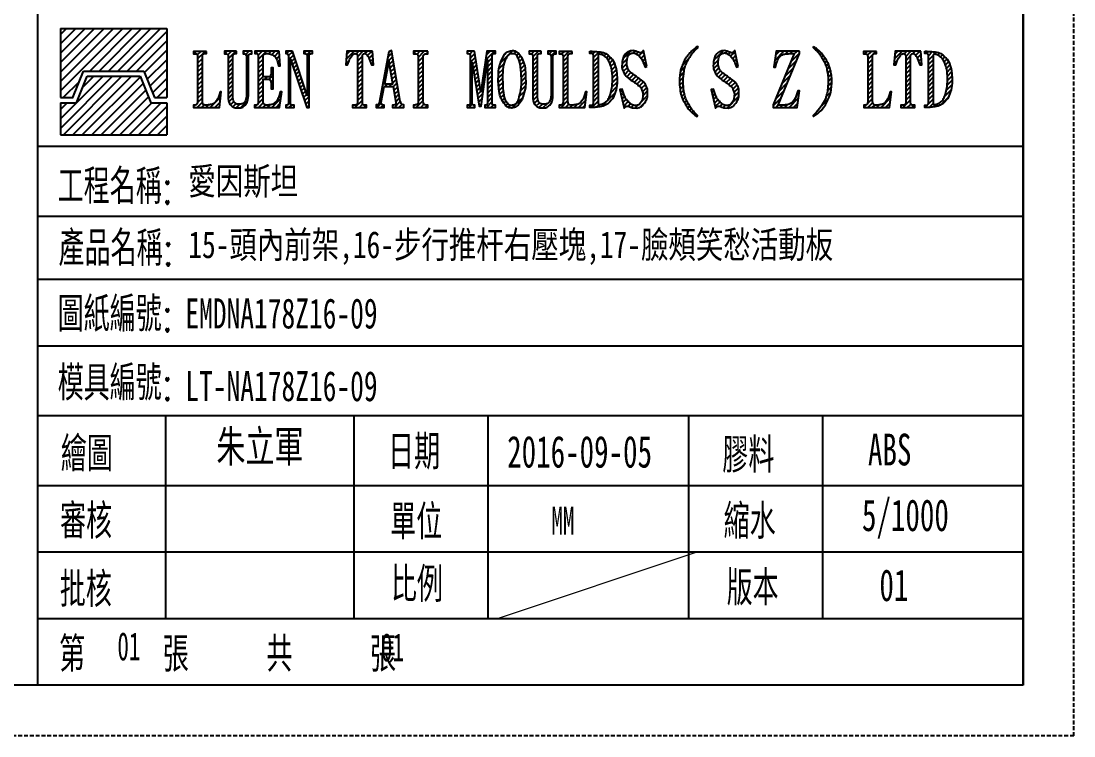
# Model space of a CAD drawing. Header units: inches. Extents: x 169168 to 170394, y -54081 to -53214.
# Drawn here: x 170122.1 to 170393.8, y -54081.2 to -53896.5 of the extents above; entities that cross this region are included whole.
import ezdxf

# ---------------------------------------------------------------- set-up
doc = ezdxf.new("R2010")
doc.units = ezdxf.units.IN
doc.header["$LTSCALE"] = 2
doc.header["$MEASUREMENT"] = 0
doc.linetypes.add('DASHED', pattern=[0.75, 0.5, -0.25])
doc.layers.get('0').update_dxf_attribs({"linetype": 'CONTINUOUS'})
doc.layers.add('A', color=7, linetype='CONTINUOUS')
doc.layers.add('tg', color=7, linetype='CONTINUOUS')
doc.layers.add('dim', color=3, linetype='CONTINUOUS', lineweight=15)
doc.styles.add('ROMANC', font='romanc', dxfattribs={"width": 0.6, "height": 1})
doc.styles.add('ROMANS', font='ROMANS.shx', dxfattribs={"height": 5, "bigfont": 'chineset.shx'})
doc.styles.get("Standard").update_dxf_attribs({"font": 'txt.shx', "width": 0.67})

# ---------------------------------------------------------------- blocks, each defined once
blk = doc.blocks.new('*X1')
at = {"color": 0}
for p, q in [((-246.878, -247.762), (-241.98, -242.864)), ((-246.878, -246.878), (-242.864, -242.864)), ((-246.596, -248.364), (-241.096, -242.864)), ((-245.713, -248.364), (-240.213, -242.864)), ((-244.829, -248.364), (-239.364, -242.899)), ((-244.798, -243.914), (-243.748, -242.864)), ((-243.945, -248.364), (-239.111, -243.531)), ((-243.061, -248.364), (-238.859, -244.162)), ((-246.878, -245.994), (-246.248, -245.364)), ((-242.177, -248.364), (-238.606, -244.793)), ((-241.293, -248.364), (-238.293, -245.364)), ((-240.409, -248.364), (-237.409, -245.364)), ((-239.525, -248.364), (-236.878, -245.717)), ((-238.641, -248.364), (-236.878, -246.6)), ((-237.758, -248.364), (-236.878, -247.484))]:
    blk.add_line(p, q, dxfattribs=at)
blk = doc.blocks.new('*X0')
at = {"color": 0}
for p, q in [((-246.878, -244.226), (-241.016, -238.364)), ((-246.878, -243.342), (-241.9, -238.364)), ((-246.878, -242.458), (-242.784, -238.364)), ((-246.878, -241.574), (-243.668, -238.364)), ((-246.878, -240.691), (-244.551, -238.364)), ((-246.878, -239.807), (-245.435, -238.364)), ((-246.878, -238.923), (-246.319, -238.364)), ((-244.132, -242.364), (-240.132, -238.364)), ((-243.248, -242.364), (-239.248, -238.364)), ((-242.364, -242.364), (-238.364, -238.364)), ((-241.48, -242.364), (-237.48, -238.364)), ((-240.596, -242.364), (-236.878, -238.646)), ((-239.713, -242.364), (-236.878, -239.529)), ((-238.979, -242.515), (-236.878, -240.413)), ((-238.727, -243.146), (-236.878, -241.297)), ((-238.474, -243.777), (-236.878, -242.181)), ((-246.632, -244.864), (-245.106, -243.338)), ((-238.221, -244.409), (-236.878, -243.065)), ((-237.793, -244.864), (-236.878, -243.949)), ((-245.748, -244.864), (-245.695, -244.811)), ((-236.909, -244.864), (-236.878, -244.833))]:
    blk.add_line(p, q, dxfattribs=at)
blk = doc.blocks.new('20051210.083501')
at = {"layer": 'A'}
for p, q in [((0, 0), (0, -12.46)), ((0, 0), (19.17, 0)), ((19.17, 0), (19.17, -12.46)), ((2.23, -12.46), (4.14, -7.67)), ((2.87, -13.42), (4.79, -8.62)), ((4.14, -7.67), (15.02, -7.67)), ((4.79, -8.62), (14.37, -8.62)), ((14.37, -8.62), (16.29, -13.42)), ((15.02, -7.67), (16.94, -12.46)), ((0, -12.46), (2.23, -12.46)), ((16.94, -12.46), (19.17, -12.46)), ((0, -13.42), (2.87, -13.42)), ((0, -13.42), (0, -19.17)), ((16.29, -13.42), (19.17, -13.42)), ((19.17, -13.42), (19.17, -19.17)), ((0, -19.17), (19.17, -19.17))]:
    blk.add_line(p, q, dxfattribs=at)
at = {"layer": 'A', "xscale": 1.916639999999461, "yscale": 1.916639999999916, "zscale": 1.91664}
for name in ['*X0', '*X1']:
    blk.add_blockref(name, (473.18, 456.86), dxfattribs=at)

msp = doc.modelspace()

# ---------------------------------------------------------------- hatches: boundary and pattern name
h = msp.add_hatch()
h.set_pattern_fill('ANSI31', color=256, scale=0.252015, style=0)
h.set_pattern_definition([(45, (210820.47705, -52452.45265), (-0.565789233, 0.565789233), [])])
h.paths.add_polyline_path([(170355.33, -53918.853), (170355.33, -53918.237), (170355.819, -53918.237, 0.2937019), (170356.2, -53917.992, 0), (170356.2, -53917.992, 0.0611975), (170356.254, -53917.82), (170356.254, -53905.334, 0.1750245), (170356.136, -53905.008, 0.31305), (170355.973, -53904.963), (170355.339, -53904.963), (170355.339, -53904.338), (170355.882, -53904.356, -0.0064973), (170357.069, -53904.41, -0.0499872), (170358.882, -53904.7, -0.1195021), (170359.969, -53905.289, -0.0255552), (170361.083, -53906.403), (170361.582, -53907.264), (170361.999, -53908.406, -0.0652171), (170362.189, -53909.258), (170362.189, -53909.258), (170362.352, -53910.29), (170362.388, -53911.296), (170362.388, -53911.296, -0.0544958), (170362.207, -53913.779, 0), (170362.207, -53913.779, -0.0507965), (170361.645, -53915.709, -0.0994446), (170360.54, -53917.385, 0), (170360.54, -53917.385, -0.0820892), (170359.298, -53918.282, 0), (170359.298, -53918.282, -0.0742962), (170358.293, -53918.608, 0), (170358.293, -53918.608, -0.0098365), (170356.933, -53918.808, -0.0414633), (170355.882, -53918.853)])
h.paths.add_polyline_path([(170357.493, -53905.433), (170357.493, -53917.735, 0.1084649), (170357.558, -53918.033, 0), (170357.558, -53918.033, 0.3983232), (170357.668, -53918.077), (170357.908, -53918.07, 0.0763618), (170358.579, -53917.946, 0), (170358.579, -53917.946, 0.089624), (170359.482, -53917.436, 0), (170359.482, -53917.436, 0.0989952), (170360.197, -53916.554, 0.0470821), (170360.663, -53915.417, 0.0375978), (170361.035, -53913.755, 0), (170361.035, -53913.755, 0.0259589), (170361.166, -53912.348, 0), (170361.166, -53912.348, 0.0205474), (170361.166, -53910.628, 0.0331816), (170361.006, -53909.141, 0), (170361.006, -53909.141, 0.0397704), (170360.685, -53907.902, 0), (170360.685, -53907.902, 0.0390929), (170360.24, -53906.882, 0), (170360.24, -53906.882, 0.0785078), (170359.461, -53905.847, 0), (170359.461, -53905.847, 0.0940735), (170358.528, -53905.234, 0), (170358.528, -53905.234, 0.1004309), (170357.893, -53905.111, 0), (170357.893, -53905.111, 0.0772307), (170357.58, -53905.162), (170357.514, -53905.271)], flags=16)
h.paths.add_polyline_path([(170339.549, -53904.363), (170339.549, -53904.975), (170339.993, -53904.975, -0.4471104), (170340.605, -53905.658), (170340.605, -53917.511, -0.3629609), (170339.993, -53918.243), (170339.573, -53918.243), (170339.573, -53918.855), (170346.22, -53918.855), (170346.7, -53914.86), (170346.388, -53914.86), (170346.148, -53915.712, -0.1151305), (170345.116, -53917.583, -0.1470783), (170344.444, -53917.991, -0.0200187), (170343.448, -53918.207, -0.0920225), (170342.249, -53918.195), (170341.973, -53917.955), (170341.829, -53917.319), (170341.829, -53915.867), (170341.829, -53905.615, -0.1486596), (170341.971, -53905.147, -0.2444346), (170342.31, -53904.962), (170342.891, -53904.962), (170342.891, -53904.363)])
h.paths.add_polyline_path([(170326.478, -53920.955), (170326.603, -53921.169), (170326.841, -53921.02), (170327.657, -53920.46, 0.0700903), (170328.08, -53920.073), (170328.563, -53919.632), (170329.182, -53918.893), (170329.671, -53918.184), (170329.671, -53918.184, 0.0489267), (170330.04, -53917.517, -0.0112917), (170330.642, -53916.206), (170330.88, -53915.492, 0.0452148), (170331.148, -53914.354, 0.0194511), (170331.321, -53912.668, 0.0381497), (170331.303, -53911.297, 0), (170331.303, -53911.297, 0.0187929), (170331.119, -53909.85, 0), (170331.119, -53909.85, 0.0471864), (170330.69, -53908.229, 0), (170330.69, -53908.229, 0.0282667), (170330.159, -53907.008, 0), (170330.159, -53907.008, 0.0441271), (170329.385, -53905.757, 0.0213392), (170328.426, -53904.583, 0.0597799), (170327.353, -53903.636, 0.0000522), (170326.606, -53903.12), (170326.48, -53903.349), (170326.69, -53903.542, -0.0146115), (170327.25, -53904.088, 0), (170327.25, -53904.088, -0.0089534), (170327.735, -53904.607, 0), (170327.735, -53904.607, -0.0238855), (170328.196, -53905.17, -0.0123206), (170328.691, -53905.874, 0), (170328.691, -53905.874, -0.0281505), (170329.21, -53906.755, -0.0165965), (170329.716, -53907.821, 0), (170329.716, -53907.821, -0.0665241), (170330.078, -53909.094, 0.0184753), (170330.225, -53909.897, 0), (170330.225, -53909.897, -0.0507901), (170330.293, -53910.481), (170330.368, -53911.184, -0.0444565), (170330.392, -53912.572, -0.0008859), (170330.29, -53913.949, -0.0557862), (170329.987, -53915.557, 0.0089738), (170329.748, -53916.385), (170329.415, -53917.154), (170328.664, -53918.435), (170328.193, -53919.108), (170327.371, -53920.073)])
h.paths.add_polyline_path([(170347.37, -53907.883), (170347.682, -53904.348), (170354.31, -53904.348), (170354.571, -53907.873), (170354.079, -53907.873), (170353.446, -53906.256, 0.0956872), (170352.944, -53905.362, 0), (170352.944, -53905.362, 0.0984077), (170352.502, -53905.01, 0.2621702), (170351.96, -53905.03, 0), (170351.96, -53905.03, 0.2609355), (170351.679, -53905.533, 0), (170351.679, -53905.533), (170351.679, -53917.695, 0.1320932), (170351.739, -53918.036, 0.2912007), (170352.07, -53918.247), (170352.783, -53918.247), (170352.783, -53918.86), (170349.148, -53918.86), (170349.148, -53918.247), (170349.831, -53918.247, 0.1278797), (170350.293, -53918.106, 0), (170350.293, -53918.106, 0.2609355), (170350.433, -53917.855), (170350.433, -53905.593), (170350.383, -53905.251), (170350.192, -53905.051), (170349.971, -53904.98, 0.2119014), (170349.76, -53904.95, 0.1524638), (170349.037, -53905.422, 0.0886389), (170348.234, -53906.848), (170347.872, -53907.883)])
h.paths.add_polyline_path([(170316.165, -53918.14), (170316.165, -53918.844), (170322.368, -53918.844), (170322.992, -53914.545), (170322.554, -53914.545), (170322.158, -53915.824, -0.078387), (170321.664, -53916.828, 0), (170321.664, -53916.828, -0.0405768), (170320.975, -53917.654), (170320.538, -53917.913, -0.1243815), (170319.607, -53918.189, 0), (170319.607, -53918.189, 0.0324642), (170319.145, -53918.237), (170317.51, -53918.237), (170322.983, -53904.957), (170322.983, -53904.326), (170316.943, -53904.326), (170316.344, -53908.415), (170316.773, -53908.415), (170317.064, -53907.451, -0.0647548), (170317.688, -53906.067, -0.1575087), (170318.676, -53905.225, -0.0914417), (170319.809, -53904.982, 0.0106211), (170320.295, -53904.957), (170321.623, -53904.957)])
h.paths.add_polyline_path([(170292.013, -53911.902, 0.0315123), (170292.157, -53914.141, 0.0402062), (170292.518, -53915.854, 0), (170292.518, -53915.854, 0.0623728), (170293.21, -53917.432, -0.0031537), (170293.973, -53918.732, 0.0650154), (170294.654, -53919.62, 0.0004545), (170295.215, -53920.181, 0.066774), (170296.276, -53920.99, -0.0041036), (170296.566, -53921.158), (170296.688, -53920.948), (170296.435, -53920.7), (170295.795, -53920.031, -0.043122), (170295.042, -53919.096, -0.0144025), (170294.411, -53918.096, 0), (170294.411, -53918.096, -0.0174648), (170293.789, -53916.955, -0.0539346), (170293.551, -53916.315, 0), (170293.551, -53916.315, 0.031882), (170293.406, -53915.866), (170293.214, -53915.006, -0.0371427), (170293.06, -53913.949, 0), (170293.06, -53913.949, 0.0047038), (170292.967, -53912.785, -0.0465851), (170292.971, -53911.467, 0), (170292.971, -53911.467, -0.0007597), (170293.093, -53910.233, -0.0351514), (170293.336, -53908.816, 0), (170293.336, -53908.816, -0.0239146), (170293.673, -53907.68, -0.0614674), (170294.229, -53906.554, 0), (170294.229, -53906.554, 0.0140719), (170294.818, -53905.6, -0.068346), (170295.673, -53904.501, 0), (170295.673, -53904.501, 0.0243719), (170296.174, -53903.964, -0.0490829), (170296.707, -53903.445, 0.0301326), (170296.813, -53903.349), (170296.688, -53903.118), (170296.249, -53903.412, 0.0494384), (170295.128, -53904.336, 0), (170295.128, -53904.336, 0.0177696), (170294.29, -53905.241, 0.042056), (170293.671, -53906.095, 0.0470099), (170292.498, -53908.529, 0.0754491), (170292.219, -53909.87), (170292.219, -53909.87), (170292.116, -53910.541, 0.0385372), (170292.013, -53911.902, 0)])
h.paths.add_polyline_path([(170300.23, -53914.257), (170301.338, -53918.996), (170301.568, -53918.765, -0.1357493), (170302.03, -53918.503, 0), (170302.03, -53918.503, -0.2278345), (170302.63, -53918.626, 0.135743), (170303.245, -53918.872, 0), (170303.245, -53918.872, -0.0672556), (170303.676, -53918.98), (170304.584, -53919.011), (170305.168, -53918.888, 0.1526658), (170305.938, -53918.457, 0.0586811), (170307.014, -53917.011, 0), (170307.014, -53917.011, 0.1413241), (170307.322, -53915.765), (170307.368, -53914.857), (170307.368, -53914.857, 0.0934362), (170307.23, -53913.842, 0), (170307.23, -53913.842, 0.0736867), (170306.645, -53912.688, 0), (170306.645, -53912.688, 0.101128), (170305.414, -53911.534, -0.036431), (170304.368, -53910.78, 0.0378749), (170303.23, -53909.965, 0), (170303.23, -53909.965, -0.105904), (170302.676, -53909.442, -0.0243212), (170302.276, -53908.796, -0.0885428), (170302.061, -53908.165, 0), (170302.061, -53908.165, -0.0445383), (170301.999, -53907.196, 0), (170301.999, -53907.196, -0.0555732), (170302.168, -53905.965, -0.153171), (170302.661, -53905.165, 0), (170302.661, -53905.165, -0.1349704), (170303.399, -53904.811, 0), (170303.399, -53904.811, -0.1850459), (170304.291, -53904.981, 0.0194675), (170304.999, -53905.381), (170305.538, -53905.965, -0.0923633), (170306.107, -53906.873, 0), (170306.107, -53906.873, -0.0080312), (170306.691, -53908.427), (170307.184, -53908.319), (170306.338, -53904.181), (170306.122, -53904.442, -0.2747762), (170305.353, -53904.719, -0.0854284), (170304.661, -53904.458, 0.1752427), (170303.261, -53904.196, 0), (170303.261, -53904.196, 0.1106125), (170301.999, -53904.704, 0), (170301.999, -53904.704, 0.1819994), (170301.015, -53906.119, 0.0535258), (170300.738, -53908.073, 0), (170300.738, -53908.073, 0.1300031), (170301.107, -53909.688, 0), (170301.107, -53909.688, 0.0775644), (170302.122, -53911.057, 0), (170302.122, -53911.057, 0.0682662), (170303.399, -53912.011, -0.0563125), (170304.568, -53912.842, 0.0033658), (170305.491, -53913.657, 0), (170305.491, -53913.657, -0.1932925), (170305.861, -53914.38), (170306.045, -53914.811, -0.1577109), (170306.138, -53915.811), (170306.061, -53916.688), (170305.768, -53917.334), (170305.276, -53917.996, -0.2441194), (170304.738, -53918.257), (170304.43, -53918.349), (170303.984, -53918.319, -0.1667011), (170302.999, -53917.903, -0.0146364), (170302.107, -53917.057, 0), (170302.107, -53917.057, -0.1187079), (170301.415, -53915.919), (170300.769, -53914.165)])
h.paths.add_polyline_path([(170268.856, -53918.853), (170269.409, -53918.853, 0.0414633), (170270.46, -53918.808, 0.0098365), (170271.819, -53918.608, 0.0742962), (170272.825, -53918.282, 0.0820891), (170274.066, -53917.385, 0.0994446), (170275.172, -53915.709, 0.0507965), (170275.733, -53913.779, 0.0544958), (170275.915, -53911.296), (170275.878, -53910.29), (170275.715, -53909.258, 0.0652171), (170275.525, -53908.406), (170275.108, -53907.264), (170274.61, -53906.403, 0.0255552), (170273.495, -53905.289, 0.1195021), (170272.408, -53904.7, 0.0499872), (170270.596, -53904.41, 0.0064973), (170269.409, -53904.356), (170268.865, -53904.338), (170268.865, -53904.963), (170269.5, -53904.963, -0.31305), (170269.663, -53905.008, -0.1750245), (170269.78, -53905.334), (170269.78, -53917.82, -0.0611975), (170269.726, -53917.992, -0.2937019), (170269.346, -53918.237), (170268.856, -53918.237)])
h.paths.add_polyline_path([(170260.926, -53904.363), (170260.926, -53904.975), (170261.37, -53904.975, -0.4471104), (170261.982, -53905.658), (170261.982, -53917.511, -0.3629609), (170261.37, -53918.243), (170260.95, -53918.243), (170260.95, -53918.855), (170267.596, -53918.855), (170268.076, -53914.86), (170267.764, -53914.86), (170267.525, -53915.712, -0.1151305), (170266.493, -53917.583, -0.1470783), (170265.821, -53917.991, -0.0200187), (170264.825, -53918.207, -0.0920225), (170263.626, -53918.195), (170263.35, -53917.955), (170263.206, -53917.319), (170263.206, -53915.867), (170263.206, -53905.615, 0), (170263.206, -53905.615, -0.1486596), (170263.348, -53905.147, 0), (170263.348, -53905.147, -0.2444346), (170263.687, -53904.962), (170264.267, -53904.962), (170264.267, -53904.363)])
h.paths.add_polyline_path([(170271.019, -53905.433), (170271.019, -53917.735, 0.1084649), (170271.085, -53918.033, 0.3983232), (170271.194, -53918.077), (170271.435, -53918.07, 0.0763618), (170272.105, -53917.946, 0), (170272.105, -53917.946, 0.089624), (170273.009, -53917.436, 0), (170273.009, -53917.436, 0.0989952), (170273.723, -53916.554, 0.0470821), (170274.19, -53915.417, 0.0375978), (170274.561, -53913.755, 0), (170274.561, -53913.755, 0.0259589), (170274.693, -53912.348, 0), (170274.693, -53912.348, 0.0205474), (170274.693, -53910.628, 0.0331816), (170274.532, -53909.141, 0.0397704), (170274.212, -53907.902, 0), (170274.212, -53907.902, 0.0390929), (170273.767, -53906.882, 0.0785078), (170272.987, -53905.847, 0), (170272.987, -53905.847, 0.0940735), (170272.054, -53905.234, 0.1004309), (170271.42, -53905.111, 0), (170271.42, -53905.111, 0.0772307), (170271.107, -53905.162), (170271.041, -53905.271)], flags=16)
h.paths.add_polyline_path([(170245.205, -53912.156), (170245.268, -53912.835), (170245.396, -53914.024), (170245.587, -53915.234, 0.1114199), (170246.138, -53916.911, 0.0496859), (170247.306, -53918.481, 0.186465), (170248.282, -53918.969), (170248.728, -53919.012, 0.0375207), (170249.619, -53918.757, 0.1534797), (170250.553, -53918.036), (170250.553, -53918.036), (170251.381, -53916.847, 0.0128615), (170252.103, -53914.364, 0.0754903), (170252.336, -53912.177, 0.0019683), (170252.188, -53909.1, 0), (170252.188, -53909.1, 0.0822677), (170251.763, -53907.168), (170251.254, -53905.895), (170250.575, -53904.94), (170249.726, -53904.367, 0.2029711), (170248.94, -53904.176, 0.019715), (170247.9, -53904.388, 0), (170247.9, -53904.388, 0.1971419), (170246.881, -53905.131, 0.0532198), (170245.778, -53907.444, 0), (170245.778, -53907.444, 0.0768728), (170245.268, -53910.161), (170245.268, -53910.161)])
h.paths.add_polyline_path([(170237.23, -53918.24), (170237.23, -53918.853), (170239.194, -53918.853), (170239.194, -53918.246), (170238.855, -53918.246, -0.236068), (170238.548, -53918.092, 0), (170238.548, -53918.092, -0.1778629), (170238.483, -53917.874, 0), (170238.483, -53917.874, 0.0731766), (170238.466, -53917.682), (170238.466, -53907.22), (170240.31, -53918.538), (170240.813, -53918.538), (170242.466, -53906.523), (170242.466, -53917.729, 0), (170242.466, -53917.729, -0.1813346), (170242.302, -53918.166), (170242.127, -53918.221), (170241.963, -53918.232), (170241.776, -53918.232), (170241.776, -53918.845), (170244.545, -53918.845), (170244.545, -53918.232), (170244.02, -53918.232, -0.2703491), (170243.757, -53918.079, -0.1661539), (170243.692, -53917.729), (170243.692, -53905.516, -0.2754595), (170244.031, -53904.947), (170244.556, -53904.947), (170244.556, -53904.334), (170242.269, -53904.334), (170240.737, -53914.851), (170239.074, -53904.342), (170237.235, -53904.342), (170237.235, -53904.961), (170237.574, -53904.961, -0.2042261), (170237.908, -53905.103, -0.2004412), (170237.974, -53905.273, 0.0488454), (170237.99, -53905.502), (170237.99, -53917.693, -0.1282881), (170237.892, -53918.071, -0.2763778), (170237.596, -53918.24)])
h.paths.add_polyline_path([(170246.45, -53911.197, 0.0107728), (170246.504, -53913.341, 0), (170246.504, -53913.341, 0.0226526), (170246.72, -53915.683, 0.0660072), (170247.008, -53916.727, 0), (170247.008, -53916.727, 0.0545447), (170247.603, -53917.79, 0), (170247.603, -53917.79, 0.2164164), (170248.503, -53918.313, 0), (170248.503, -53918.313, 0.1433054), (170249.368, -53918.15, 0), (170249.368, -53918.15, 0.1933289), (170250.251, -53917.142, 0), (170250.251, -53917.142, 0.0342724), (170250.845, -53914.98, 0), (170250.845, -53914.98, 0.0520414), (170251.116, -53912.17), (170251.098, -53909.954), (170250.791, -53907.612), (170250.395, -53906.207, -0.0180621), (170249.909, -53905.36, 0.2109706), (170249.476, -53905.018, 0), (170249.476, -53905.018, 0.0423726), (170248.738, -53904.892, 0.2013091), (170248.125, -53905.09, 0.0679648), (170247.567, -53905.721, 0.0561857), (170247.008, -53906.802, 0.0807476), (170246.54, -53909.071), (170246.45, -53911.197)], flags=16)
h.paths.add_polyline_path([(170253.201, -53904.343), (170253.201, -53904.967), (170253.606, -53904.967, -0.4453624), (170254.127, -53905.545), (170254.127, -53916.09, 0.1272962), (170254.647, -53918.101, 0.0960143), (170254.814, -53918.301, -0.0247325), (170255.187, -53918.635), (170255.727, -53918.885, 0.1076234), (170256.157, -53918.982), (170256.954, -53918.995, 0.1445312), (170257.88, -53918.738, 0.0767167), (170258.715, -53918.018, 0.1475227), (170259.223, -53916.861, -0.0034333), (170259.351, -53915.859), (170259.351, -53905.584, -0.3258682), (170259.801, -53904.967), (170260.212, -53904.967), (170260.212, -53904.35), (170257.995, -53904.35), (170257.995, -53904.967), (170258.342, -53904.967, -0.2211811), (170258.619, -53905.095, 0), (170258.619, -53905.095, -0.1386424), (170258.831, -53905.564, 0), (170258.831, -53905.564, -0.0291948), (170258.856, -53905.847, 0), (170258.856, -53905.847), (170258.856, -53915.807, -0.096528), (170258.612, -53917.06, -0.1769594), (170257.944, -53917.799, 0), (170257.944, -53917.799, -0.0838676), (170257.436, -53917.967, 0), (170257.436, -53917.967, -0.0420431), (170256.761, -53918.011, -0.1259814), (170256.177, -53917.851, 0), (170256.177, -53917.851, -0.0862317), (170255.695, -53917.452, 0), (170255.695, -53917.452, -0.130353), (170255.528, -53917.105), (170255.418, -53916.765), (170255.354, -53916.109), (170255.354, -53905.481, -0.403205), (170255.855, -53904.96), (170256.286, -53904.96), (170256.286, -53904.343)])
h.paths.add_polyline_path([(170213.694, -53918.856), (170213.694, -53918.207), (170213.963, -53918.207, 0.0880206), (170214.343, -53918.033, 0), (170214.343, -53918.033, 0.1981024), (170214.517, -53917.764), (170216.97, -53904.518), (170217.651, -53904.166), (170219.946, -53917.352, -0.0340023), (170220.168, -53917.827, 0.3099246), (170220.722, -53918.207), (170220.864, -53918.207), (170220.864, -53918.856), (170217.92, -53918.856), (170217.92, -53918.223), (170218.173, -53918.223), (170218.585, -53918.159), (170218.743, -53917.985, 0.117222), (170218.775, -53917.526), (170218.094, -53913.426), (170215.767, -53913.426), (170215.039, -53917.526, 0.1828166), (170215.087, -53917.922, 0), (170215.087, -53917.922, 0.2793781), (170215.609, -53918.238), (170215.799, -53918.238), (170215.799, -53918.856)])
h.paths.add_polyline_path([(170215.888, -53912.785), (170216.96, -53906.835), (170217.994, -53912.785)], flags=16)
h.paths.add_polyline_path([(170223.35, -53904.353), (170223.35, -53904.966), (170223.704, -53904.966), (170223.704, -53904.966, -0.1151205), (170224.411, -53905.131), (170224.505, -53905.308), (170224.576, -53905.662), (170224.576, -53917.344, -0.165023), (170224.352, -53918.004, 0), (170224.352, -53918.004, -0.196744), (170224.069, -53918.169, 0.0151159), (170223.657, -53918.24), (170223.35, -53918.24), (170223.35, -53918.864), (170227.052, -53918.864), (170227.052, -53918.228), (170226.721, -53918.228, -0.1510207), (170226.073, -53918.027, -0.2299796), (170225.932, -53917.78), (170225.826, -53917.426, -0.1303355), (170225.814, -53917.061), (170225.814, -53905.791, -0.23248), (170226.156, -53905.096, -0.2001016), (170226.639, -53904.966), (170227.029, -53904.966), (170227.029, -53904.353)])
h.paths.add_polyline_path([(170190.376, -53918.852), (170192.521, -53918.852), (170192.521, -53918.238), (170192.014, -53918.238, -0.3152222), (170191.659, -53917.99, -0.090974), (170191.609, -53917.69), (170191.609, -53906.357), (170195.838, -53918.852), (170196.396, -53918.852), (170196.396, -53905.596, -0.1765617), (170196.593, -53905.054, -0.2069332), (170196.735, -53904.983, 0.0522334), (170196.893, -53904.957), (170197.258, -53904.957), (170197.258, -53904.349), (170195.042, -53904.349), (170195.042, -53904.952), (170195.397, -53904.952, -0.1748169), (170195.706, -53905.064, -0.196301), (170195.863, -53905.358, 0.0208197), (170195.899, -53905.601), (170195.899, -53915.774), (170192.161, -53904.344), (170190.376, -53904.344), (170190.376, -53904.881), (170190.473, -53904.881, -0.296966), (170191.026, -53905.241, -0.1129405), (170191.117, -53905.713), (170191.117, -53917.65, -0.139346), (170190.98, -53918.132, -0.2178389), (170190.873, -53918.203, 0.0242396), (170190.681, -53918.243), (170190.376, -53918.243)])
h.paths.add_polyline_path([(170205.845, -53907.883), (170206.157, -53904.348), (170212.785, -53904.348), (170213.046, -53907.873), (170212.554, -53907.873), (170211.921, -53906.256, 0.0956872), (170211.419, -53905.362, 0.0984077), (170210.977, -53905.01, 0.2621702), (170210.435, -53905.03, 0), (170210.435, -53905.03, 0.2609355), (170210.154, -53905.533), (170210.154, -53917.695, 0.1320932), (170210.214, -53918.036, 0), (170210.214, -53918.036, 0.2912007), (170210.545, -53918.247), (170211.259, -53918.247), (170211.259, -53918.86), (170207.623, -53918.86), (170207.623, -53918.247), (170208.306, -53918.247, 0.1278797), (170208.768, -53918.106, 0), (170208.768, -53918.106, 0.2609355), (170208.908, -53917.855), (170208.908, -53905.593), (170208.858, -53905.251), (170208.667, -53905.051), (170208.447, -53904.98, 0.2119014), (170208.236, -53904.95, 0.1524638), (170207.513, -53905.422, 0.0886389), (170206.709, -53906.848), (170206.348, -53907.883)])
h.paths.add_polyline_path([(170276.651, -53914.257), (170277.759, -53918.996), (170277.99, -53918.765, -0.1357493), (170278.451, -53918.503, -0.2278345), (170279.051, -53918.626, 0.135743), (170279.666, -53918.872, -0.0672556), (170280.097, -53918.98), (170281.005, -53919.011), (170281.589, -53918.888, 0.1526658), (170282.359, -53918.457, 0.0586811), (170283.436, -53917.011, 0), (170283.436, -53917.011, 0.1413241), (170283.743, -53915.765), (170283.789, -53914.857, 0.0934362), (170283.651, -53913.842, 0.0736867), (170283.066, -53912.688, 0), (170283.066, -53912.688, 0.101128), (170281.836, -53911.534, -0.036431), (170280.789, -53910.78, 0.0378749), (170279.651, -53909.965, -0.105904), (170279.097, -53909.442, 0), (170279.097, -53909.442, -0.0243212), (170278.697, -53908.796, -0.0885428), (170278.482, -53908.165, 0), (170278.482, -53908.165, -0.0445383), (170278.42, -53907.196, 0), (170278.42, -53907.196, -0.0555732), (170278.59, -53905.965, 0), (170278.59, -53905.965, -0.153171), (170279.082, -53905.165, 0), (170279.082, -53905.165, -0.1349704), (170279.82, -53904.811, 0), (170279.82, -53904.811, -0.1850459), (170280.713, -53904.981, 0.0194675), (170281.42, -53905.381), (170281.959, -53905.965), (170281.959, -53905.965, -0.0923633), (170282.528, -53906.873, -0.0080312), (170283.112, -53908.427), (170283.605, -53908.319), (170282.759, -53904.181), (170282.543, -53904.442, -0.2747762), (170281.774, -53904.719, -0.0854284), (170281.082, -53904.458, 0.1752427), (170279.682, -53904.196, 0.1106125), (170278.42, -53904.704, 0), (170278.42, -53904.704, 0.1819994), (170277.436, -53906.119, 0.0535258), (170277.159, -53908.073, 0.1300031), (170277.528, -53909.688, 0), (170277.528, -53909.688, 0.0775644), (170278.543, -53911.057, 0), (170278.543, -53911.057, 0.0682662), (170279.82, -53912.011, -0.0563125), (170280.989, -53912.842, 0.0033658), (170281.913, -53913.657, -0.1932925), (170282.282, -53914.38), (170282.466, -53914.811, -0.1577109), (170282.559, -53915.811), (170282.482, -53916.688), (170282.189, -53917.334), (170281.697, -53917.996, -0.2441194), (170281.159, -53918.257), (170280.851, -53918.349), (170280.405, -53918.319, -0.1667011), (170279.42, -53917.903, -0.0146364), (170278.528, -53917.057, 0), (170278.528, -53917.057, -0.1187079), (170277.836, -53915.919), (170277.19, -53914.165)])
h.paths.add_polyline_path([(170174.58, -53904.343), (170174.58, -53904.967), (170174.985, -53904.967, -0.4453624), (170175.506, -53905.545), (170175.506, -53916.09, 0.1272962), (170176.026, -53918.101, 0), (170176.026, -53918.101, 0.0960143), (170176.193, -53918.301, -0.0247325), (170176.566, -53918.635), (170177.106, -53918.885, 0.1076234), (170177.536, -53918.982), (170178.333, -53918.995), (170178.333, -53918.995, 0.1445312), (170179.258, -53918.738, 0.0767167), (170180.094, -53918.018, 0.1475227), (170180.601, -53916.861, 0), (170180.601, -53916.861, -0.0034333), (170180.73, -53915.859), (170180.73, -53905.584, -0.3258682), (170181.18, -53904.967), (170181.591, -53904.967), (170181.591, -53904.35), (170179.374, -53904.35), (170179.374, -53904.967), (170179.721, -53904.967, -0.2211811), (170179.997, -53905.095, -0.1386424), (170180.21, -53905.564, 0), (170180.21, -53905.564, -0.0291948), (170180.235, -53905.847), (170180.235, -53915.807, -0.096528), (170179.991, -53917.06, 0), (170179.991, -53917.06, -0.1769594), (170179.323, -53917.799, 0), (170179.323, -53917.799, -0.0838676), (170178.815, -53917.967, 0), (170178.815, -53917.967, -0.0420431), (170178.14, -53918.011, -0.1259814), (170177.556, -53917.851, 0), (170177.556, -53917.851, -0.0862317), (170177.074, -53917.452, 0), (170177.074, -53917.452, -0.130353), (170176.907, -53917.105), (170176.797, -53916.765), (170176.733, -53916.109), (170176.733, -53905.481, -0.403205), (170177.234, -53904.96), (170177.665, -53904.96), (170177.665, -53904.343)])
h.paths.add_polyline_path([(170166.578, -53904.363), (170166.578, -53904.975), (170167.022, -53904.975, -0.4471104), (170167.633, -53905.658), (170167.633, -53917.511, -0.3629609), (170167.022, -53918.243), (170166.602, -53918.243), (170166.602, -53918.855), (170173.248, -53918.855), (170173.728, -53914.86), (170173.416, -53914.86), (170173.176, -53915.712), (170173.176, -53915.712, -0.1151305), (170172.144, -53917.583, -0.1470783), (170171.472, -53917.991, -0.0200187), (170170.477, -53918.207, -0.0920225), (170169.277, -53918.195), (170169.001, -53917.955), (170168.857, -53917.319), (170168.857, -53915.867), (170168.857, -53905.615, -0.1486596), (170168.999, -53905.147, -0.2444346), (170169.338, -53904.962), (170169.919, -53904.962), (170169.919, -53904.363)])
h.paths.add_polyline_path([(170182.319, -53918.851), (170182.319, -53918.24), (170182.824, -53918.24, -0.0697377), (170183.035, -53918.135, 0), (170183.035, -53918.135, 0.2346711), (170183.204, -53917.966, 0), (170183.204, -53917.966, 0.0812777), (170183.298, -53917.387, 0), (170183.298, -53917.387), (170183.298, -53905.656, 0), (170183.298, -53905.656, 0.0911807), (170183.246, -53905.266, 0), (170183.246, -53905.266, 0.3243613), (170182.824, -53904.961), (170182.372, -53904.961), (170182.372, -53904.35), (170188.711, -53904.35), (170188.974, -53908.099), (170188.521, -53908.099), (170188.216, -53907.036, 0.127245), (170187.7, -53905.877, 0.1044537), (170186.973, -53905.277, 0), (170186.973, -53905.277, 0.104851), (170185.847, -53904.961, 0), (170185.847, -53904.961, 0.0655863), (170185.057, -53905.014, 0.3574663), (170184.53, -53905.656), (170184.53, -53910.974), (170185.931, -53910.974, 0.2828165), (170186.352, -53910.774, 0), (170186.352, -53910.774, 0.145032), (170186.605, -53909.921), (170186.605, -53908.657), (170187.121, -53908.657), (170187.121, -53914.081), (170186.605, -53914.081), (170186.605, -53912.975), (170186.584, -53912.596), (170186.51, -53912.196, 0.4453624), (170185.941, -53911.564), (170184.53, -53911.564), (170184.53, -53917.177, -0.0118619), (170184.583, -53917.608, 0.306736), (170185.046, -53918.166, 0), (170185.046, -53918.166, 0.1268605), (170186.089, -53918.198, -0.0157214), (170186.689, -53918.082, 0.1183441), (170187.321, -53917.819, 0), (170187.321, -53917.819, 0.0973563), (170188.227, -53916.84, 0), (170188.227, -53916.84, 0.0700144), (170188.669, -53915.829), (170188.943, -53914.849), (170189.406, -53914.849), (170188.785, -53918.851)])

# ---------------------------------------------------------------- linework, layer by layer
for points in [[(170216.97, -53904.518), (170214.517, -53917.764, -0.1981024), (170214.343, -53918.033, -0.0880206), (170213.963, -53918.207), (170213.694, -53918.207), (170213.694, -53918.856), (170215.799, -53918.856), (170215.799, -53918.238), (170215.609, -53918.238, -0.2793781), (170215.087, -53917.922, -0.1828166), (170215.039, -53917.526), (170215.767, -53913.426), (170218.094, -53913.426), (170218.775, -53917.526, -0.117222), (170218.743, -53917.985), (170218.585, -53918.159), (170218.173, -53918.223), (170217.92, -53918.223), (170217.92, -53918.856), (170220.864, -53918.856), (170220.864, -53918.207), (170220.722, -53918.207, -0.3099246), (170220.168, -53917.827, 0.0340023), (170219.946, -53917.352), (170217.651, -53904.166)], [(170245.205, -53912.156), (170245.268, -53910.161, -0.0768728), (170245.778, -53907.444, -0.0532198), (170246.881, -53905.131, -0.1971419), (170247.9, -53904.388, -0.019715), (170248.94, -53904.176, -0.2029711), (170249.726, -53904.367), (170250.575, -53904.94), (170251.254, -53905.895), (170251.763, -53907.168, -0.0822677), (170252.188, -53909.1, -0.0019683), (170252.336, -53912.177, -0.0754903), (170252.103, -53914.364, -0.0128615), (170251.381, -53916.847), (170250.553, -53918.036, -0.1534797), (170249.619, -53918.757, -0.0375207), (170248.728, -53919.012), (170248.282, -53918.969, -0.186465), (170247.306, -53918.481, -0.0496859), (170246.138, -53916.911, -0.1114199), (170245.587, -53915.234), (170245.396, -53914.024), (170245.268, -53912.835)], [(170283.605, -53908.319), (170282.759, -53904.181), (170282.543, -53904.442, -0.2747762), (170281.774, -53904.719, -0.0854284), (170281.082, -53904.458, 0.1752427), (170279.682, -53904.196, 0.1106125), (170278.42, -53904.704, 0.1819994), (170277.436, -53906.119, 0.0535258), (170277.159, -53908.073, 0.1300031), (170277.528, -53909.688, 0.0775644), (170278.543, -53911.057, 0.0682662), (170279.82, -53912.011, -0.0563125), (170280.989, -53912.842, 0.0033658), (170281.913, -53913.657, -0.1932925), (170282.282, -53914.38), (170282.466, -53914.811, -0.1577109), (170282.559, -53915.811), (170282.482, -53916.688), (170282.189, -53917.334), (170281.697, -53917.996, -0.2441194), (170281.159, -53918.257), (170280.851, -53918.349), (170280.405, -53918.319, -0.1667011), (170279.42, -53917.903, -0.0146364), (170278.528, -53917.057, -0.1187079), (170277.836, -53915.919), (170277.19, -53914.165), (170276.651, -53914.257), (170277.759, -53918.996), (170277.99, -53918.765, -0.1357493), (170278.451, -53918.503, -0.2278345), (170279.051, -53918.626, 0.135743), (170279.666, -53918.872, -0.0672556), (170280.097, -53918.98), (170281.005, -53919.011), (170281.589, -53918.888, 0.1526658), (170282.359, -53918.457, 0.0586811), (170283.436, -53917.011, 0.1413241), (170283.743, -53915.765), (170283.789, -53914.857, 0.0934362), (170283.651, -53913.842, 0.0736867), (170283.066, -53912.688, 0.101128), (170281.836, -53911.534, -0.036431), (170280.789, -53910.78, 0.0378749), (170279.651, -53909.965, -0.105904), (170279.097, -53909.442, -0.0243212), (170278.697, -53908.796, -0.0885428), (170278.482, -53908.165, -0.0445383), (170278.42, -53907.196, -0.0555732), (170278.59, -53905.965, -0.1531711), (170279.082, -53905.165, -0.1349704), (170279.82, -53904.811, -0.1850459), (170280.713, -53904.981, 0.0194675), (170281.42, -53905.381), (170281.959, -53905.965, -0.0923633), (170282.528, -53906.873, -0.0080312), (170283.112, -53908.427)], [(170296.813, -53903.349), (170296.688, -53903.118), (170296.249, -53903.412, 0.0494384), (170295.128, -53904.336, 0.0177696), (170294.29, -53905.241, 0.042056), (170293.671, -53906.095, 0.0470099), (170292.498, -53908.529, 0.0754491), (170292.219, -53909.87), (170292.116, -53910.541, 0.0385372), (170292.013, -53911.902, 0.0315123), (170292.157, -53914.141, 0.0402062), (170292.518, -53915.854, 0.0623728), (170293.21, -53917.432, -0.0031537), (170293.973, -53918.732, 0.0650154), (170294.654, -53919.62, 0.0004545), (170295.215, -53920.181, 0.066774), (170296.276, -53920.99, -0.0041036), (170296.566, -53921.158), (170296.688, -53920.948), (170296.435, -53920.7), (170295.795, -53920.031, -0.043122), (170295.042, -53919.096, -0.0144025), (170294.411, -53918.096, -0.0174648), (170293.789, -53916.955, -0.0539346), (170293.551, -53916.315, 0.031882), (170293.406, -53915.866), (170293.214, -53915.006, -0.0371427), (170293.06, -53913.949, 0.0047038), (170292.967, -53912.785, -0.0465851), (170292.971, -53911.467, -0.0007597), (170293.093, -53910.233, -0.0351514), (170293.336, -53908.816, -0.0239146), (170293.673, -53907.68, -0.0614674), (170294.229, -53906.554, 0.0140719), (170294.818, -53905.6, -0.068346), (170295.673, -53904.501, 0.0243719), (170296.174, -53903.964, -0.0490829), (170296.707, -53903.445, 0.0301326)], [(170307.184, -53908.319), (170306.338, -53904.181), (170306.122, -53904.442, -0.2747762), (170305.353, -53904.719, -0.0854284), (170304.661, -53904.458, 0.1752427), (170303.261, -53904.196, 0.1106125), (170301.999, -53904.704, 0.1819994), (170301.015, -53906.119, 0.0535258), (170300.738, -53908.073, 0.1300031), (170301.107, -53909.688, 0.0775644), (170302.122, -53911.057, 0.0682662), (170303.399, -53912.011, -0.0563125), (170304.568, -53912.842, 0.0033658), (170305.491, -53913.657, -0.1932925), (170305.861, -53914.38), (170306.045, -53914.811, -0.1577109), (170306.138, -53915.811), (170306.061, -53916.688), (170305.768, -53917.334), (170305.276, -53917.996, -0.2441194), (170304.738, -53918.257), (170304.43, -53918.349), (170303.984, -53918.319, -0.1667011), (170302.999, -53917.903, -0.0146364), (170302.107, -53917.057, -0.1187079), (170301.415, -53915.919), (170300.769, -53914.165), (170300.23, -53914.257), (170301.338, -53918.996), (170301.568, -53918.765, -0.1357493), (170302.03, -53918.503, -0.2278345), (170302.63, -53918.626, 0.135743), (170303.245, -53918.872, -0.0672556), (170303.676, -53918.98), (170304.584, -53919.011), (170305.168, -53918.888, 0.1526658), (170305.938, -53918.457, 0.0586811), (170307.014, -53917.011, 0.1413241), (170307.322, -53915.765), (170307.368, -53914.857, 0.0934362), (170307.23, -53913.842, 0.0736867), (170306.645, -53912.688, 0.101128), (170305.414, -53911.534, -0.036431), (170304.368, -53910.78, 0.0378749), (170303.23, -53909.965, -0.105904), (170302.676, -53909.442, -0.0243212), (170302.276, -53908.796, -0.0885428), (170302.061, -53908.165, -0.0445383), (170301.999, -53907.196, -0.0555732), (170302.168, -53905.965, -0.1531711), (170302.661, -53905.165, -0.1349704), (170303.399, -53904.811, -0.1850459), (170304.291, -53904.981, 0.0194675), (170304.999, -53905.381), (170305.538, -53905.965, -0.0923633), (170306.107, -53906.873, -0.0080312), (170306.691, -53908.427)], [(170169.919, -53904.363), (170166.578, -53904.363), (170166.578, -53904.975), (170167.022, -53904.975, -0.4471104), (170167.633, -53905.658), (170167.633, -53917.511, -0.3629609), (170167.022, -53918.243), (170166.602, -53918.243), (170166.602, -53918.855), (170173.248, -53918.855), (170173.728, -53914.86), (170173.416, -53914.86), (170173.176, -53915.712, -0.1151305), (170172.144, -53917.583, -0.1470783), (170171.472, -53917.991, -0.0200187), (170170.477, -53918.207, -0.0920225), (170169.277, -53918.195), (170169.001, -53917.955), (170168.857, -53917.319), (170168.857, -53915.867), (170168.857, -53905.615, -0.1486596), (170168.999, -53905.147, -0.2444346), (170169.338, -53904.962), (170169.919, -53904.962)], [(170177.665, -53904.343), (170174.58, -53904.343), (170174.58, -53904.967), (170174.985, -53904.967, -0.4453624), (170175.506, -53905.545), (170175.506, -53916.09, 0.1272962), (170176.026, -53918.101, 0.0960143), (170176.193, -53918.301, -0.0247325), (170176.566, -53918.635), (170177.106, -53918.885, 0.1076234), (170177.536, -53918.982), (170178.333, -53918.995, 0.1445312), (170179.258, -53918.738, 0.0767167), (170180.094, -53918.018, 0.1475227), (170180.601, -53916.861, -0.0034333), (170180.73, -53915.859), (170180.73, -53905.584, -0.3258682), (170181.18, -53904.967), (170181.591, -53904.967), (170181.591, -53904.35), (170179.374, -53904.35), (170179.374, -53904.967), (170179.721, -53904.967, -0.2211811), (170179.997, -53905.095, -0.1386424), (170180.21, -53905.564, -0.0291948), (170180.235, -53905.847), (170180.235, -53915.807, -0.096528), (170179.991, -53917.06, -0.1769594), (170179.323, -53917.799, -0.0838676), (170178.815, -53917.967, -0.0420431), (170178.14, -53918.011, -0.1259814), (170177.556, -53917.851, -0.0862317), (170177.074, -53917.452, -0.130353), (170176.907, -53917.105), (170176.797, -53916.765), (170176.733, -53916.109), (170176.733, -53905.481, -0.403205), (170177.234, -53904.96), (170177.665, -53904.96)], [(170212.785, -53904.348), (170206.157, -53904.348), (170205.845, -53907.883), (170206.348, -53907.883), (170206.709, -53906.848, -0.0886389), (170207.513, -53905.422, -0.1524638), (170208.236, -53904.95, -0.2119014), (170208.447, -53904.98), (170208.667, -53905.051), (170208.858, -53905.251), (170208.908, -53905.593), (170208.908, -53917.855, -0.2609355), (170208.768, -53918.106, -0.1278797), (170208.306, -53918.247), (170207.623, -53918.247), (170207.623, -53918.86), (170211.259, -53918.86), (170211.259, -53918.247), (170210.545, -53918.247, -0.2912007), (170210.214, -53918.036, -0.1320932), (170210.154, -53917.695), (170210.154, -53905.533, -0.2609355), (170210.435, -53905.03, -0.2621702), (170210.977, -53905.01, -0.0984077), (170211.419, -53905.362, -0.0956872), (170211.921, -53906.256), (170212.554, -53907.873), (170213.046, -53907.873)], [(170227.029, -53904.353), (170223.35, -53904.353), (170223.35, -53904.966), (170223.704, -53904.966, -0.1151205), (170224.411, -53905.131), (170224.505, -53905.308), (170224.576, -53905.662), (170224.576, -53917.344, -0.165023), (170224.352, -53918.004, -0.196744), (170224.069, -53918.169, 0.0151159), (170223.657, -53918.24), (170223.35, -53918.24), (170223.35, -53918.864), (170227.052, -53918.864), (170227.052, -53918.228), (170226.721, -53918.228, -0.1510207), (170226.073, -53918.027, -0.2299796), (170225.932, -53917.78), (170225.826, -53917.426, -0.1303355), (170225.814, -53917.061), (170225.814, -53905.791, -0.23248), (170226.156, -53905.096, -0.2001016), (170226.639, -53904.966), (170227.029, -53904.966)], [(170239.074, -53904.342), (170237.235, -53904.342), (170237.235, -53904.961), (170237.574, -53904.961, -0.2042261), (170237.908, -53905.103, -0.2004412), (170237.974, -53905.273, 0.0488454), (170237.99, -53905.502), (170237.99, -53917.693, -0.1282881), (170237.892, -53918.071, -0.2763778), (170237.596, -53918.24), (170237.23, -53918.24), (170237.23, -53918.853), (170239.194, -53918.853), (170239.194, -53918.246), (170238.855, -53918.246, -0.236068), (170238.548, -53918.092, -0.1778629), (170238.483, -53917.874, 0.0731766), (170238.466, -53917.682), (170238.466, -53907.22), (170240.31, -53918.538), (170240.813, -53918.538), (170242.466, -53906.523), (170242.466, -53917.729, -0.1813346), (170242.302, -53918.166), (170242.127, -53918.221), (170241.963, -53918.232), (170241.776, -53918.232), (170241.776, -53918.845), (170244.545, -53918.845), (170244.545, -53918.232), (170244.02, -53918.232, -0.2703491), (170243.757, -53918.079, -0.1661539), (170243.692, -53917.729), (170243.692, -53905.516, -0.2754595), (170244.031, -53904.947), (170244.556, -53904.947), (170244.556, -53904.334), (170242.269, -53904.334), (170240.737, -53914.851)], [(170246.45, -53911.197), (170246.54, -53909.071, -0.0807476), (170247.008, -53906.802, -0.0561857), (170247.567, -53905.721, -0.0679648), (170248.125, -53905.09, -0.2013091), (170248.738, -53904.892, -0.0423726), (170249.476, -53905.018, -0.2109706), (170249.909, -53905.36, 0.0180621), (170250.395, -53906.207), (170250.791, -53907.612), (170251.098, -53909.954), (170251.116, -53912.17, -0.0520414), (170250.845, -53914.98, -0.0342724), (170250.251, -53917.142, -0.1933289), (170249.368, -53918.15, -0.1433054), (170248.503, -53918.313, -0.2164164), (170247.603, -53917.79, -0.0545447), (170247.008, -53916.727, -0.0660072), (170246.72, -53915.683, -0.0226526), (170246.504, -53913.341, -0.0107728)], [(170256.286, -53904.343), (170253.201, -53904.343), (170253.201, -53904.967), (170253.606, -53904.967, -0.4453624), (170254.127, -53905.545), (170254.127, -53916.09, 0.1272962), (170254.647, -53918.101, 0.0960143), (170254.814, -53918.301, -0.0247325), (170255.187, -53918.635), (170255.727, -53918.885, 0.1076234), (170256.157, -53918.982), (170256.954, -53918.995, 0.1445312), (170257.88, -53918.738, 0.0767167), (170258.715, -53918.018, 0.1475227), (170259.223, -53916.861, -0.0034333), (170259.351, -53915.859), (170259.351, -53905.584, -0.3258682), (170259.801, -53904.967), (170260.212, -53904.967), (170260.212, -53904.35), (170257.995, -53904.35), (170257.995, -53904.967), (170258.342, -53904.967, -0.2211811), (170258.619, -53905.095, -0.1386424), (170258.831, -53905.564, -0.0291948), (170258.856, -53905.847), (170258.856, -53915.807, -0.096528), (170258.612, -53917.06, -0.1769594), (170257.944, -53917.799, -0.0838676), (170257.436, -53917.967, -0.0420431), (170256.761, -53918.011, -0.1259814), (170256.177, -53917.851, -0.0862317), (170255.695, -53917.452, -0.130353), (170255.528, -53917.105), (170255.418, -53916.765), (170255.354, -53916.109), (170255.354, -53905.481, -0.403205), (170255.855, -53904.96), (170256.286, -53904.96)], [(170264.267, -53904.363), (170260.926, -53904.363), (170260.926, -53904.975), (170261.37, -53904.975, -0.4471104), (170261.982, -53905.658), (170261.982, -53917.511, -0.3629609), (170261.37, -53918.243), (170260.95, -53918.243), (170260.95, -53918.855), (170267.596, -53918.855), (170268.076, -53914.86), (170267.764, -53914.86), (170267.525, -53915.712, -0.1151305), (170266.493, -53917.583, -0.1470783), (170265.821, -53917.991, -0.0200187), (170264.825, -53918.207, -0.0920225), (170263.626, -53918.195), (170263.35, -53917.955), (170263.206, -53917.319), (170263.206, -53915.867), (170263.206, -53905.615, -0.1486596), (170263.348, -53905.147, -0.2444346), (170263.687, -53904.962), (170264.267, -53904.962)], [(170268.865, -53904.338), (170269.409, -53904.356, -0.0064973), (170270.596, -53904.41, -0.0499872), (170272.408, -53904.7, -0.1195021), (170273.495, -53905.289, -0.0255552), (170274.61, -53906.403), (170275.108, -53907.264), (170275.525, -53908.406, -0.0652171), (170275.715, -53909.258), (170275.878, -53910.29), (170275.915, -53911.296, -0.0544958), (170275.733, -53913.779, -0.0507965), (170275.172, -53915.709, -0.0994446), (170274.066, -53917.385, -0.0820892), (170272.825, -53918.282, -0.0742962), (170271.819, -53918.608, -0.0098365), (170270.46, -53918.808, -0.0414633), (170269.409, -53918.853), (170268.856, -53918.853), (170268.856, -53918.237), (170269.346, -53918.237, 0.2937019), (170269.726, -53917.992, 0.0611975), (170269.78, -53917.82), (170269.78, -53905.334, 0.1750245), (170269.663, -53905.008, 0.31305), (170269.5, -53904.963), (170268.865, -53904.963)], [(170271.019, -53905.433), (170271.019, -53917.735, 0.1084649), (170271.085, -53918.033, 0.3983232), (170271.194, -53918.077), (170271.435, -53918.07, 0.0763618), (170272.105, -53917.946, 0.089624), (170273.009, -53917.436, 0.0989952), (170273.723, -53916.554, 0.0470821), (170274.19, -53915.417, 0.0375978), (170274.561, -53913.755, 0.0259589), (170274.693, -53912.348, 0.0205474), (170274.693, -53910.628, 0.0331816), (170274.532, -53909.141, 0.0397704), (170274.212, -53907.902, 0.0390929), (170273.767, -53906.882, 0.0785078), (170272.987, -53905.847, 0.0940735), (170272.054, -53905.234, 0.1004309), (170271.42, -53905.111, 0.0772307), (170271.107, -53905.162), (170271.041, -53905.271)], [(170322.983, -53904.326), (170316.943, -53904.326), (170316.344, -53908.415), (170316.773, -53908.415), (170317.064, -53907.451, -0.0647548), (170317.688, -53906.067, -0.1575087), (170318.676, -53905.225, -0.0914417), (170319.809, -53904.982, 0.0106211), (170320.295, -53904.957), (170321.623, -53904.957), (170316.165, -53918.14), (170316.165, -53918.844), (170322.368, -53918.844), (170322.992, -53914.545), (170322.554, -53914.545), (170322.158, -53915.824, -0.078387), (170321.664, -53916.828, -0.0405768), (170320.975, -53917.654), (170320.538, -53917.913, -0.1243815), (170319.607, -53918.189, 0.0324642), (170319.145, -53918.237), (170317.51, -53918.237), (170322.983, -53904.957)], [(170342.891, -53904.363), (170339.549, -53904.363), (170339.549, -53904.975), (170339.993, -53904.975, -0.4471104), (170340.605, -53905.658), (170340.605, -53917.511, -0.3629609), (170339.993, -53918.243), (170339.573, -53918.243), (170339.573, -53918.855), (170346.22, -53918.855), (170346.7, -53914.86), (170346.388, -53914.86), (170346.148, -53915.712, -0.1151305), (170345.116, -53917.583, -0.1470783), (170344.444, -53917.991, -0.0200187), (170343.448, -53918.207, -0.0920225), (170342.249, -53918.195), (170341.973, -53917.955), (170341.829, -53917.319), (170341.829, -53915.867), (170341.829, -53905.615, -0.1486596), (170341.971, -53905.147, -0.2444346), (170342.31, -53904.962), (170342.891, -53904.962)], [(170354.31, -53904.348), (170347.682, -53904.348), (170347.37, -53907.883), (170347.872, -53907.883), (170348.234, -53906.848, -0.0886389), (170349.037, -53905.422, -0.1524638), (170349.76, -53904.95, -0.2119014), (170349.971, -53904.98), (170350.192, -53905.051), (170350.383, -53905.251), (170350.433, -53905.593), (170350.433, -53917.855, -0.2609355), (170350.293, -53918.106, -0.1278797), (170349.831, -53918.247), (170349.148, -53918.247), (170349.148, -53918.86), (170352.783, -53918.86), (170352.783, -53918.247), (170352.07, -53918.247, -0.2912007), (170351.739, -53918.036, -0.1320932), (170351.679, -53917.695), (170351.679, -53905.533, -0.2609355), (170351.96, -53905.03, -0.2621702), (170352.502, -53905.01, -0.0984077), (170352.944, -53905.362, -0.0956872), (170353.446, -53906.256), (170354.079, -53907.873), (170354.571, -53907.873)], [(170355.339, -53904.338), (170355.882, -53904.356, -0.0064973), (170357.069, -53904.41, -0.0499872), (170358.882, -53904.7, -0.1195021), (170359.969, -53905.289, -0.0255552), (170361.083, -53906.403), (170361.582, -53907.264), (170361.999, -53908.406, -0.0652171), (170362.189, -53909.258), (170362.352, -53910.29), (170362.388, -53911.296, -0.0544958), (170362.207, -53913.779, -0.0507965), (170361.645, -53915.709, -0.0994446), (170360.54, -53917.385, -0.0820892), (170359.298, -53918.282, -0.0742962), (170358.293, -53918.608, -0.0098365), (170356.933, -53918.808, -0.0414633), (170355.882, -53918.853), (170355.33, -53918.853), (170355.33, -53918.237), (170355.819, -53918.237, 0.2937019), (170356.2, -53917.992, 0.0611975), (170356.254, -53917.82), (170356.254, -53905.334, 0.1750245), (170356.136, -53905.008, 0.31305), (170355.973, -53904.963), (170355.339, -53904.963)], [(170357.493, -53905.433), (170357.493, -53917.735, 0.1084649), (170357.558, -53918.033, 0.3983232), (170357.668, -53918.077), (170357.908, -53918.07, 0.0763618), (170358.579, -53917.946, 0.089624), (170359.482, -53917.436, 0.0989952), (170360.197, -53916.554, 0.0470821), (170360.663, -53915.417, 0.0375978), (170361.035, -53913.755, 0.0259589), (170361.166, -53912.348, 0.0205474), (170361.166, -53910.628, 0.0331816), (170361.006, -53909.141, 0.0397704), (170360.685, -53907.902, 0.0390929), (170360.24, -53906.882, 0.0785078), (170359.461, -53905.847, 0.0940735), (170358.528, -53905.234, 0.1004309), (170357.893, -53905.111, 0.0772307), (170357.58, -53905.162), (170357.514, -53905.271)]]:
    msp.add_lwpolyline(points, format="xyb", close=True)
for points in [[(170326.606, -53903.12), (170326.48, -53903.349), (170326.69, -53903.542, -0.0146115), (170327.25, -53904.088, -0.0089534), (170327.735, -53904.607, -0.0238855), (170328.196, -53905.17, -0.0123206), (170328.691, -53905.874, -0.0281505), (170329.21, -53906.755, -0.0165965), (170329.716, -53907.821, -0.0665241), (170330.078, -53909.094, 0.0184753), (170330.225, -53909.897, -0.0507901), (170330.293, -53910.481), (170330.368, -53911.184, -0.0444565), (170330.392, -53912.572, -0.0008859), (170330.29, -53913.949, -0.0557862), (170329.987, -53915.557, 0.0089738), (170329.748, -53916.385), (170329.415, -53917.154), (170328.664, -53918.435), (170328.193, -53919.108), (170327.371, -53920.073), (170326.478, -53920.955), (170326.603, -53921.169), (170326.841, -53921.02), (170327.657, -53920.46, 0.0700903), (170328.08, -53920.073), (170328.563, -53919.632), (170329.182, -53918.893), (170329.671, -53918.184, 0.0489267), (170330.04, -53917.517, -0.0112917), (170330.642, -53916.206), (170330.88, -53915.492, 0.0452148), (170331.148, -53914.354, 0.0194511), (170331.321, -53912.668, 0.0381497), (170331.303, -53911.297, 0.0187929), (170331.119, -53909.85, 0.0471864), (170330.69, -53908.229, 0.0282667), (170330.159, -53907.008, 0.0441271), (170329.385, -53905.757, 0.0213392), (170328.426, -53904.583, 0.0597799), (170327.353, -53903.636, 0.0000522), (170326.606, -53903.12)], [(170188.711, -53904.35), (170182.372, -53904.35), (170182.372, -53904.961), (170182.824, -53904.961, -0.3243613), (170183.246, -53905.266, -0.0911807), (170183.298, -53905.656), (170183.298, -53917.387, -0.0812777), (170183.204, -53917.966, -0.2346711), (170183.035, -53918.135, 0.0697377), (170182.824, -53918.24), (170182.319, -53918.24), (170182.319, -53918.851), (170188.785, -53918.851), (170189.406, -53914.849), (170188.943, -53914.849), (170188.669, -53915.829, -0.0700144), (170188.227, -53916.84, -0.0973563), (170187.321, -53917.819, -0.1183441), (170186.689, -53918.082, 0.0157214), (170186.089, -53918.198, -0.1268605), (170185.046, -53918.166, -0.306736), (170184.583, -53917.608, 0.0118619), (170184.53, -53917.177), (170184.53, -53911.564), (170185.941, -53911.564, -0.4453624), (170186.51, -53912.196), (170186.584, -53912.596), (170186.605, -53912.975), (170186.605, -53914.081), (170187.121, -53914.081), (170187.121, -53908.657), (170186.605, -53908.657), (170186.605, -53909.921, -0.145032), (170186.352, -53910.774, -0.2828165), (170185.931, -53910.974), (170184.53, -53910.974), (170184.53, -53905.656, -0.3574663), (170185.057, -53905.014, -0.0655863), (170185.847, -53904.961, -0.104851), (170186.973, -53905.277, -0.1044537), (170187.7, -53905.877, -0.127245), (170188.216, -53907.036), (170188.521, -53908.099), (170188.974, -53908.099), (170188.711, -53904.35)], [(170192.161, -53904.344), (170190.376, -53904.344), (170190.376, -53904.881), (170190.473, -53904.881, -0.296966), (170191.026, -53905.241, -0.1129405), (170191.117, -53905.713), (170191.117, -53917.65, -0.139346), (170190.98, -53918.132, -0.2178389), (170190.873, -53918.203, 0.0242396), (170190.681, -53918.243), (170190.376, -53918.243), (170190.376, -53918.852), (170192.521, -53918.852), (170192.521, -53918.238), (170192.014, -53918.238, -0.3152222), (170191.659, -53917.99, -0.090974), (170191.609, -53917.69), (170191.609, -53906.357), (170195.838, -53918.852), (170196.396, -53918.852), (170196.396, -53905.596, -0.1765617), (170196.593, -53905.054, -0.2069332), (170196.735, -53904.983, 0.0522334), (170196.893, -53904.957), (170197.258, -53904.957), (170197.258, -53904.349), (170195.042, -53904.349), (170195.042, -53904.952), (170195.397, -53904.952, -0.1748169), (170195.706, -53905.064, -0.196301), (170195.863, -53905.358, 0.0208197), (170195.899, -53905.601), (170195.899, -53915.774), (170192.161, -53904.344)]]:
    msp.add_lwpolyline(points, format="xyb")
msp.add_lwpolyline([(170215.888, -53912.785), (170217.994, -53912.785), (170216.96, -53906.835)], close=True)
at = {"layer": 'A', "linetype": 'DASHED'}
for q in [(170393.831, -53214.244), (169168.186, -54081.164)]:
    msp.add_line((170393.831, -54081.164), q, dxfattribs=at)
at = {"layer": 'A'}
for p, q in [((170380.739, -54068.073), (170380.739, -53227.336)), ((170126.261, -53856.303), (170126.261, -54068.073)), ((170380.739, -53894.604), (170380.739, -54068.073)), ((170380.739, -53928.954), (170126.261, -53928.954)), ((170380.739, -53946.988), (170126.261, -53946.988)), ((170380.739, -53963.304), (170126.261, -53963.304)), ((170380.739, -53980.479), (170126.261, -53980.479)), ((170380.739, -53998.513), (170126.261, -53998.513)), ((170159.307, -53998.513), (170159.307, -54050.897)), ((170207.967, -53998.513), (170207.967, -54050.897)), ((170242.521, -53998.513), (170242.521, -54050.897)), ((170294.353, -53998.513), (170294.353, -54050.897)), ((170328.908, -53998.513), (170328.908, -54050.897)), ((170380.739, -54016.547), (170126.261, -54016.547)), ((170380.739, -54033.722), (170126.261, -54033.722)), ((170380.739, -54050.897), (170126.261, -54050.897)), ((170380.739, -54068.073), (169181.277, -54068.073)), ((170380.739, -54068.073), (170126.261, -54068.073))]:
    msp.add_line(p, q, dxfattribs=at)
at = {"layer": 'dim', "linetype": 'ByBlock'}
msp.add_line((170244.785, -54050.897), (170296.31, -54033.722), dxfattribs=at)

# ---------------------------------------------------------------- block references
at = {"layer": 'A', "xscale": 1.431261660536372, "yscale": 1.431261660525351, "zscale": 1.431261660525094}
msp.add_blockref('20051210.083501', (170132.231, -53898.476), dxfattribs=at)

# ---------------------------------------------------------------- texts
at = {"ltscale": 0.2, "attachment_point": 1}
for s, insert, char_height, width in [('{\\f細明體|b0|i0|c136|p0;\\W0.75;\\C3;愛因斯坦}', (170165.23, -53934.431), 6.92716, 219.91709), ('{\\f細明體|b0|i0|c136|p0;\\W0.75;\\C3;15-頭內前架,16-步行推杆右壓塊,17-臉頰笑愁活動板}', (170165.23, -53950.825), 6.92716, 219.91709), ('{\\f細明體|b0|i0|c136|p0;\\C3;EMDNA178Z16-09}', (170164.463, -53968.154), 7.77764, 252.90466), ('{\\f細明體|b0|i0|c136|p0;\\C3;LT-NA178Z16-09}', (170164.463, -53986.924), 7.77764, 252.90466)]:
    msp.add_mtext(s, dxfattribs=dict(at, insert=insert, char_height=char_height, width=width))
at = {"char_height": 8.20293, "width": 115.67001, "attachment_point": 1}
for s, insert in [('{\\fDFKai-SB|b0|i0|c136|p0;\\C3;朱立軍}', (170172.474, -54002.269)), ('{\\fDFKai-SB|b0|i0|c136|p0;\\C3;2016-09-05}', (170247.532, -54003.653)), ('{\\f細明體|b0|i0|c136|p49;ABS}', (170340.67, -54003.094)), ('{\\f細明體|b0|i0|c136|p49;5/1000}', (170339.111, -54020.045)), ('{\\f細明體|b0|i0|c136|p49;01}', (170343.616, -54038.122))]:
    msp.add_mtext(s, dxfattribs=dict(at, insert=insert))
at = {"layer": 'A', "style": 'ROMANS', "width": 0.75}
for s, height, p in [('工程名稱:', 8.9597, (170131.496, -53943.759)), ('產品名稱:', 8.9597, (170131.717, -53959.735)), ('圖紙編號:', 8.9597, (170131.496, -53976.745)), ('模具編號:', 8.9597, (170131.496, -53994.529)), ('繪圖', 8.9597, (170132.312, -54012.851)), ('日期', 8.9597, (170216.804, -54012.323)), ('膠料', 8.9597, (170303.077, -54013.182)), ('審核', 8.9597, (170132.115, -54030.198)), ('單位', 8.9597, (170217.34, -54030.416)), ('縮水', 8.9597, (170303.413, -54030.267)), ('比例', 8.9597, (170217.525, -54046.538)), ('批核', 8.9597, (170132.05, -54047.856)), ('版本', 8.9597, (170304.163, -54047.404)), ('第    張    共    張', 8.95971, (170131.889, -54064.576))]:
    msp.add_text(s, height=height, dxfattribs=at).set_placement(p)
at = {"layer": 'tg', "color": 3, "char_height": 7.27081, "width": 359.82568, "attachment_point": 1, "style": 'ROMANC'}
for s, insert in [('{\\f細明體|b0|i0|c136|p49;MM}', (170258.956, -54021.92)), ('{\\f細明體|b0|i0|c136|p49;01}', (170146.92, -54054.362)), ('{\\f細明體|b0|i0|c136|p49;01}', (170214.951, -54054.634))]:
    msp.add_mtext(s, dxfattribs=dict(at, insert=insert))

doc.saveas('drawing.dxf')
